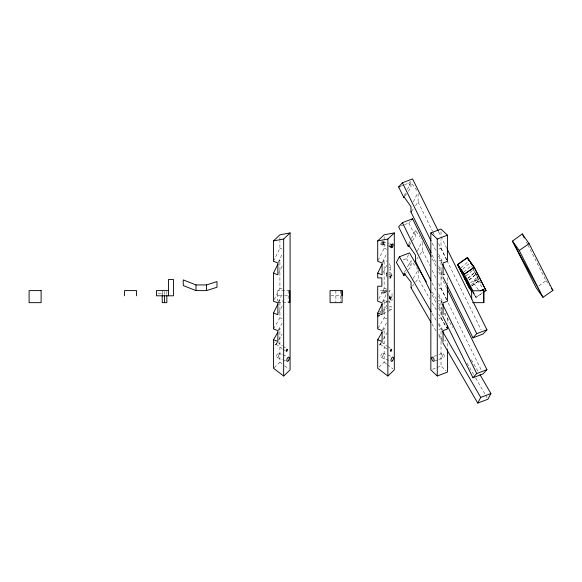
<?xml version="1.0" encoding="UTF-8"?>
<svg xmlns="http://www.w3.org/2000/svg" width="582" height="582" viewBox="0 0 582 582"><rect width="100%" height="100%" fill="white"/><g stroke="black" fill="none" stroke-linecap="round" stroke-linejoin="round"><path stroke-width="0.44" stroke-dasharray="2.91 2.18" d="M389.285 263.675L390.573 266.243L390.653 269.961L389.162 269.961M390.668 275.955L390.66 277.432A1.397 1.062 0 0 1 389.234 278.582M391.919 275.773L391.882 274.915L391.926 275.308M391.919 275.388L391.075 276.501L389.191 276.297M478.288 289.785L472.897 282.088L476.127 279.586L476.673 279.462L482.536 287.814M476.687 279.491L472.911 282.125M380.57 312.847L380.606 311.596L379.733 311.996M479.764 291.735L480.303 291.742M273.482 261.303L279.913 248.252L279.913 241.086M278.269 262.162L282.285 254.007M278.705 262.547L279.913 260.103L282.103 260.932M278.669 273.191L282.285 265.85M274.289 299.555L279.913 288.141L279.913 260.103M278.269 302.043L282.285 293.888M278.705 302.436L279.913 299.985L283.565 301.381M278.669 313.072L282.285 305.732M404.25 195.799L405.836 192.577M407.422 189.361L410.987 182.13L416.777 190.299M378.104 260.489L384.127 248.252L384.127 241.086M382.483 262.162L386.906 253.192M382.927 262.547L384.127 260.103L387.052 261.216M413.366 201.83L417.723 192.984M383.291 272.376L386.906 265.036M378.904 298.741L384.127 288.141L384.127 260.103M408.688 244.105L411.067 239.282M411.459 238.475L415.424 230.436L419.877 236.721M382.483 302.043L386.906 293.073M383.327 301.614L384.127 299.985L388.514 301.658M383.291 312.258L386.906 304.917M417.403 250.944L422.161 241.297M403.173 259.885L406.563 258.59L409.539 252.915M273.482 328.961L279.913 317.845L279.913 299.985M278.298 329.892L282.154 323.221M278.625 330.896L279.913 328.67L282.103 329.507M278.72 339.975L282.154 334.046M404.381 272.311L405.719 270.004M407.502 266.92L411.067 260.758L415.97 267.043M378.125 328.219L384.127 317.845L384.127 299.985M382.512 329.892L387.226 321.744M383.276 330.154L384.127 328.67L387.052 329.783M413.293 278.371L418.196 269.895L418.196 278.698L429.967 299.046M383.371 339.233L387.226 332.562M379.573 315.022L379.013 315.786M277.258 342.631L275.359 345.344L274.653 344.85M381.479 342.631L379.573 345.344L378.875 344.85M405.188 195.698L406.527 193.813M408.309 191.303L410.987 187.535L410.987 182.13M411.874 210.8L413.213 208.916M415.446 205.773L418.116 202.005L418.116 192.795M409.626 244.593L410.965 242.709M412.303 240.824L415.424 236.423L415.424 230.436M416.763 259.063L418.094 257.179M419.877 254.661L422.554 250.893L422.554 241.792M406.163 272.66L406.607 272.085M408.389 269.801L411.067 266.374L411.067 260.758M412.405 286.126L413.744 284.409M415.526 282.125L418.196 278.698M404.563 184.712L408.804 183.097L410.419 181.3M404.563 224.601L408.804 222.986L410.419 221.189M274.129 367.671L279.913 362.179L279.913 328.67M378.984 367.06L384.127 362.179L384.127 328.67M379.784 311.937L380.192 311.596M387.052 272.129L386.615 273.074L387.023 274.413M461.082 267.727L468.357 261.413M462.755 269.146L469.368 263.406M464.029 271.925L471.304 265.61M466.167 275.875L472.773 270.135M468.103 278.072L475.37 271.758M469.114 280.073L476.382 273.758M467.564 278.625L474.963 272.572L473.435 269.561L474.417 270.957M469.157 279.898L475.887 274.391L477.858 277.192M470.511 282.83L477.909 276.77M471.435 284.649L478.841 278.596M472.089 285.806L479.102 280.662L473.442 269.539M539.005 285.813L546.025 280.684L528.019 245.226M471.347 286.082L479.081 280.691L475.887 274.391M389.198 306.925C393.374 305.113 393.126 311.843 389.205 308.911M389.773 298.122L392.028 296.696M378.446 316.302L380.024 315.48M383.174 313.844L387.117 311.792M387.903 311.377L391.846 309.333M381.705 310.81L386.994 308.067M401.173 186.007L403.712 185.04M401.173 225.896L403.712 224.928M438.828 249.089L441.018 248.252L441.018 239.529M438.828 260.932L441.018 260.103L442.218 262.547M438.828 288.978L441.018 288.141L441.018 260.103M437.366 301.381L441.018 299.985L442.218 302.436M444.524 314.149L445.987 313.589M438.828 318.681L441.018 317.845L441.018 299.985M438.828 329.507L441.018 328.67L441.018 366.02L446.161 370.901M444.524 340.899L445.987 340.339M433.779 356.431L438.013 354.816M438.864 354.489L442.255 353.201M434.638 361.036L438.035 359.741M438.879 359.414L443.964 357.479M432.535 369.25L441.018 366.02M389.205 291.953L389.867 291.815L389.213 291.662M389.242 301.323L389.904 301.178L389.242 301.032M387.03 291.633L385.881 291.837L387.045 291.997M387.066 301.003L385.924 301.163L387.081 301.367M289.778 290.607L277.767 290.607L277.767 300.938M380.453 290.607L387.081 290.607M389.154 290.607L390.42 290.607M158.151 293.204L162.443 293.204L162.443 294.936M161.614 293.925L162.443 293.925M277.767 295.802L283.776 295.802M284.634 295.802L289.778 295.802M330.932 295.802L341.227 295.802M277.767 302.655L289.778 302.655M384.724 302.655L387.081 302.655M389.154 302.655L390.42 302.655M381.188 244.804L382.425 245.153M383.414 241.29L382.614 241.057M383.254 242.148A1.128 0.546 -74.1 0 1 383.196 243.931A1.128 0.546 -74.1 0 1 382.316 243.589A1.128 0.546 -74.1 0 1 383.254 242.148L388.747 243.705M389.54 243.931L391.133 244.382M382.643 244.316L389.78 246.339M384.127 248.252L387.052 249.372M279.913 248.252L282.103 249.089M384.127 288.141L387.052 289.254M384.127 317.845L387.052 318.965M279.913 288.141L282.103 288.978M382.803 353.165L387.037 354.78M387.888 355.107L391.279 356.402M279.913 317.845L282.103 318.681M381.268 357.508L389.751 360.745M278.582 353.165L281.972 354.46M282.823 354.78L287.064 356.402M277.054 357.508L282.139 359.45M282.99 359.771L285.529 360.745M389.22 272.063L390.893 273.191L391.824 274.682M381.719 342.281L387.292 346.181M387.99 346.668L390.078 348.131M380.308 344.304L386.914 348.938M277.505 342.281L282.379 345.693M283.078 346.181L285.864 348.131M276.086 344.304L281.964 348.422M282.699 348.938L284.904 350.48M384.127 362.179L386.841 364.237M387.517 364.747L392.945 368.864M279.913 362.179L281.95 363.721M284.663 365.78L288.73 368.864M383.043 290.607L388.572 295.292M389.263 295.874L392.028 298.217M389.256 267.356L390.282 267.858L390.668 266.912M416.414 267.611L417.752 269.328M389.227 297.162L390.02 298.21M472.94 292.95L476.076 297.307L482.434 292.892L476.076 297.307L472.657 292.433M420.771 237.98L421.215 238.605M546.025 280.684L549.466 285.573M474.963 272.572L477.422 276.072M479.081 280.691L481.554 284.154M389.162 296.9L389.875 297.984M389.54 298.028L391.206 300.356L389.984 298.29M389.402 297.802L390.522 299.301L390.049 298.406M389.22 297.351L389.584 297.948M432.266 292.193L436.362 299.264M438.632 303.193L442.269 309.478M444.539 313.407L452.723 327.542M471.355 359.756L478.171 371.542M441.018 317.845L447.449 328.961M406.563 258.59L411.067 266.374M432.23 302.96L436.311 310.002M438.573 313.916L446.721 328.001M467.099 363.212L473.886 374.954M475.698 378.082L485.206 394.516M485.657 395.302L487.018 397.644M438.777 323.221L442.633 329.892M432.091 313.356L436.638 321.213M438.457 324.356L442.305 330.896M438.777 334.046L442.204 339.975M431.931 323.905L436.471 331.747M438.741 335.661L442.364 341.94M472.991 291.888L476.076 297.307L473.246 291.72M471.82 266.36L473.035 268.738M526.375 242.003L527.605 244.425M438.697 231.92L446.729 248.23M441.018 248.252L447.449 261.303M408.804 183.097L410.987 187.535M418.116 202.005L432.572 231.33M432.972 232.145L434.172 234.59M438.588 243.552L446.62 259.841M447.02 260.656L481.139 329.907M438.646 254.007L442.662 262.162M432.135 243.138L436.558 252.108M438.566 256.189L442.182 263.53M438.646 265.85L442.262 273.191M432.179 255.076L436.58 264.002M438.581 268.055L442.582 276.174M432.266 258.757L436.682 267.727M438.697 271.801L446.729 288.119M441.018 288.141L446.641 299.555M408.804 222.986L415.424 236.423M422.554 250.893L429.778 265.552M432.186 270.441L436.602 279.396M438.602 283.47L446.634 299.759M448.235 303.011L481.547 370.603M438.646 293.888L442.662 302.043M432.135 283.027L436.558 291.997M438.566 296.071L442.182 303.411M438.646 305.732L442.262 313.072M432.208 295.016L436.602 303.935M438.602 307.987L442.204 315.291M386.71 273.722L386.615 273.133L386.623 276.086M447.449 277.672L447.449 284.001M447.449 318.347L447.449 323.65M447.449 343.38L447.449 348.764M441.018 231.672L441.018 236.037M392.028 293.583L392.028 300.363M384.127 236.598L384.127 240.184M340.477 290.607L340.477 301.796M335.872 290.607L335.872 302.655M288.17 290.607L288.17 302.655M279.913 237.5L279.913 240.184M166.838 291.473L166.838 294.914M164.531 291.473L164.531 294.914M162.233 290.607L162.233 294.914M389.205 296.856A1.397 1.113 57.6 0 1 390.973 298.37A1.397 1.113 57.6 0 1 389.234 299.163M380.919 342.689A2.721 1.164 -69.1 0 1 379.006 345.002M389.336 273.904A2.655 2.022 0 0 1 391.919 275.977A2.655 2.022 0 0 1 389.198 277.956M387.03 277.017A2.655 2.022 0 0 1 386.986 274.893M389.162 276.45A1.397 1.062 0 0 1 390.668 277.483M389.162 274.864A1.397 1.062 0 0 1 390.668 275.897A1.397 1.062 0 0 1 389.234 276.996M389.955 247.088A2.001 0.968 -74.1 0 1 389.947 245.124M390.253 244.404A2.001 0.968 -74.1 0 1 390.718 243.793M382.65 241.079A2.001 0.858 -69.1 0 1 382.49 243.713A2.001 0.858 -69.1 0 1 380.897 244.455A2.001 0.858 -69.1 0 1 381.741 241.508M276.697 342.689A2.721 1.164 -69.1 0 1 274.268 344.668M274.26 342.653A2.721 1.164 -69.1 0 1 274.5 341.925M383.516 292.513A1.237 0.567 -9.5 0 0 385.342 291.771A1.237 0.567 -9.5 0 0 383.487 291.524A1.237 0.567 -9.5 0 0 383.516 292.513M382.861 293.102A2.503 1.149 -9.5 0 0 386.594 291.618A2.503 1.149 -9.5 0 0 382.891 291.087A2.503 1.149 -9.5 0 0 382.861 293.102M382.374 356.781A2.306 0.989 -69.1 0 0 382.891 353.201A2.306 0.989 -69.1 0 0 380.839 356.031A2.306 0.989 -69.1 0 0 382.374 356.781M383.407 244.484A2.001 0.968 -74.1 0 0 383.509 241.312A2.001 0.968 -74.1 0 0 381.843 243.873A2.001 0.968 -74.1 0 0 383.407 244.484M278.16 356.781A2.306 0.989 -69.1 0 0 278.676 353.201A2.306 0.989 -69.1 0 0 276.617 356.031A2.306 0.989 -69.1 0 0 278.16 356.781M441.891 354.445A2.306 0.989 69.1 0 0 443.877 357.508A2.306 0.989 69.1 0 0 443.571 354.06A2.306 0.989 69.1 0 0 441.891 354.445"/><path stroke-width="0.87" d="M342.085 295.802L342.085 290.607L330.074 290.607L330.074 302.655L342.085 302.655L342.085 290.607M286.148 350.735L286.824 349.185L287.486 349.666M287.479 349.884L286.802 351.426L286.148 350.975M390.362 350.735L391.046 349.185L391.701 349.666M391.701 349.884L391.017 351.426L390.362 350.975M378.191 314.695L378.184 316.375M277.905 304.066L273.482 313.036L277.869 314.702L277.869 302.858L273.482 301.192L273.482 273.147L277.905 264.177M382.119 304.066L377.703 313.036L382.083 314.702L382.083 302.858L377.703 301.192L377.703 286.206L381.865 286.206L381.865 277.898L377.703 277.898L377.703 273.147L382.119 264.177M426.359 281.979L409.539 252.915L399.368 256.793L396.393 262.475L403.937 275.512L405.276 273.802M442.822 342.718L477.749 403.093L480.725 397.411L490.902 393.534L479.99 374.677M490.902 393.534L487.927 399.216L477.749 403.093M273.482 273.147L277.869 274.82L277.869 262.977L273.482 261.303L273.482 240.904L279.913 234.808L290.083 232.938L290.083 369.897L283.66 376.001L273.482 368.275L273.482 339.786L277.767 332.373M377.703 273.147L382.083 274.82L382.083 262.977L377.703 261.303L377.703 240.904L384.127 234.808L394.305 232.938L394.305 369.897L387.874 376.001L377.703 368.275L377.703 339.786L381.988 332.373M438.29 231.105L412.573 178.907L402.402 182.784L398.626 186.982L403.857 197.589L404.301 196.956M430.986 252.639L410.987 212.059L411.43 211.426M431.058 256.313L412.573 218.796L402.402 222.673L398.626 226.864L408.295 246.477L409.182 245.218M431.007 292.579L415.424 260.947L415.868 260.321M431.029 322.333L411.067 287.835L411.51 287.268M411.496 219.989L412.573 218.796M442.982 276.988L472.977 337.858L476.745 333.668L486.923 329.783L447.136 249.045M486.923 329.783L483.147 333.973L472.977 337.858M442.604 316.099L472.977 377.74L476.745 373.549L486.923 369.672L447.136 288.934M486.923 369.672L483.147 373.862L472.977 377.74M273.482 240.904L283.66 239.042L290.083 232.938M377.703 240.904L387.874 239.042L394.305 232.938M483.78 290.571L483.788 302.655L483.78 290.571L471.602 290.935L471.696 299.046M480.848 290.694L483.511 289.21L482.071 290.651M522.287 233.949L512.48 241.086L536.197 287.872L542.991 297.307L552.9 290.462L529.118 243.662L522.287 233.949L524.331 237.98M471.675 291.036L469.23 287.559L466.466 282.103L469.419 286.308L465.542 280.277L464.181 277.592L467.128 281.797L460.769 270.87L463.716 275.068L462.705 273.074L457.525 264.468L467.375 257.6L474.214 267.349L485.97 290.44L483.147 292.397L485.926 290.44L474.214 267.349L467.375 257.622L457.59 264.788L469.281 287.872L471.893 291.495M472.555 291.109L457.59 264.788L464.349 274.18L474.214 267.349L464.349 274.18L472.846 290.935M519.231 250.464L512.48 241.086L542.991 297.307L519.231 250.464L529.118 243.662M398.626 186.982L400.321 186.335M447.449 349.666L447.449 372.116L437.271 376.001L430.84 369.897L430.84 232.938L441.018 229.061L447.449 235.157L447.449 261.303L443.062 262.977L443.062 274.82L444.524 274.26M430.84 232.938L437.271 239.042L447.449 235.157M206.501 284.94L216.984 281.579L216.984 287.253L206.501 290.607L196.01 290.607L183.243 285.573L183.243 279.906L196.01 284.94L206.501 284.94L206.501 290.607M168.445 290.607L156.434 290.607L156.434 295.802L173.465 295.802L173.465 279.513L168.445 279.513L168.445 295.802M472.599 302.655L483.788 302.655M377.703 339.786L382.083 341.452L382.083 330.634L377.703 328.961L377.703 313.036M273.482 339.786L277.869 341.452L277.869 330.634L273.482 328.961L273.482 313.036M551.43 288.366L552.9 290.462M470.489 262.94L471.966 265.036M484.457 288.352L485.97 290.44M457.525 264.468L464.363 274.217M399.368 256.793L431.182 311.785M442.546 331.427L480.725 397.411M468.59 260.001L467.375 257.622L469.012 260.838M402.402 182.784L430.935 240.693M442.589 264.344L476.745 333.668M402.402 222.673L430.935 280.575M442.589 304.226L476.745 373.549M447.449 285.813L447.449 301.192L443.062 302.858L443.062 314.702M447.449 325.425L447.449 328.961L443.062 330.634L443.062 341.452M437.271 239.042L437.271 376.001M415.424 260.947L415.424 254.967L408.295 244.913L408.295 246.477M411.067 287.835L411.067 282.219L403.937 273.082L403.937 275.512M410.987 212.059L410.987 206.654L403.857 196.6L403.857 197.589M387.874 239.042L387.874 376.001M289.778 290.607L289.778 302.655M283.66 239.042L283.66 376.001M196.01 284.94L196.01 290.607M166.838 295.772L166.838 302.655L162.233 302.655L162.233 295.772M164.531 295.772L164.531 302.655M136.523 295.802L136.523 290.607L124.519 290.607L124.519 295.802M391.846 244.091A2.001 0.968 -74.1 0 1 390.777 247.314M391.388 244.622A1.128 0.546 -74.1 0 1 391.366 245.669A1.128 0.546 -74.1 0 1 390.813 246.513M41.111 290.607L29.1 290.607L29.1 302.655L41.111 302.655L41.111 290.607M392.552 360.665A2.306 0.989 -69.1 0 0 393.068 357.079A2.306 0.989 -69.1 0 0 391.009 359.909A2.306 0.989 -69.1 0 0 392.552 360.665M392.435 247.03A2.008 0.858 -69.1 0 0 392.814 243.953A2.008 0.858 -69.1 0 0 391.046 246.499A2.008 0.858 -69.1 0 0 392.435 247.03M288.337 360.665A2.306 0.989 -69.1 0 0 288.847 357.079A2.306 0.989 -69.1 0 0 286.795 359.909A2.306 0.989 -69.1 0 0 288.337 360.665M431.713 358.323A2.306 0.989 69.1 0 0 433.699 361.386A2.306 0.989 69.1 0 0 433.394 357.937A2.306 0.989 69.1 0 0 431.713 358.323"/></g></svg>
